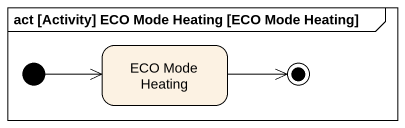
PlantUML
@startuml
mainframe act [Activity] ECO Mode Heating [ECO Mode Heating]
hide empty description
state "ECO Mode Heating" as ECO_Mode_Heating
[*] -right-> ECO_Mode_Heating
ECO_Mode_Heating -right-> [*]
@enduml
